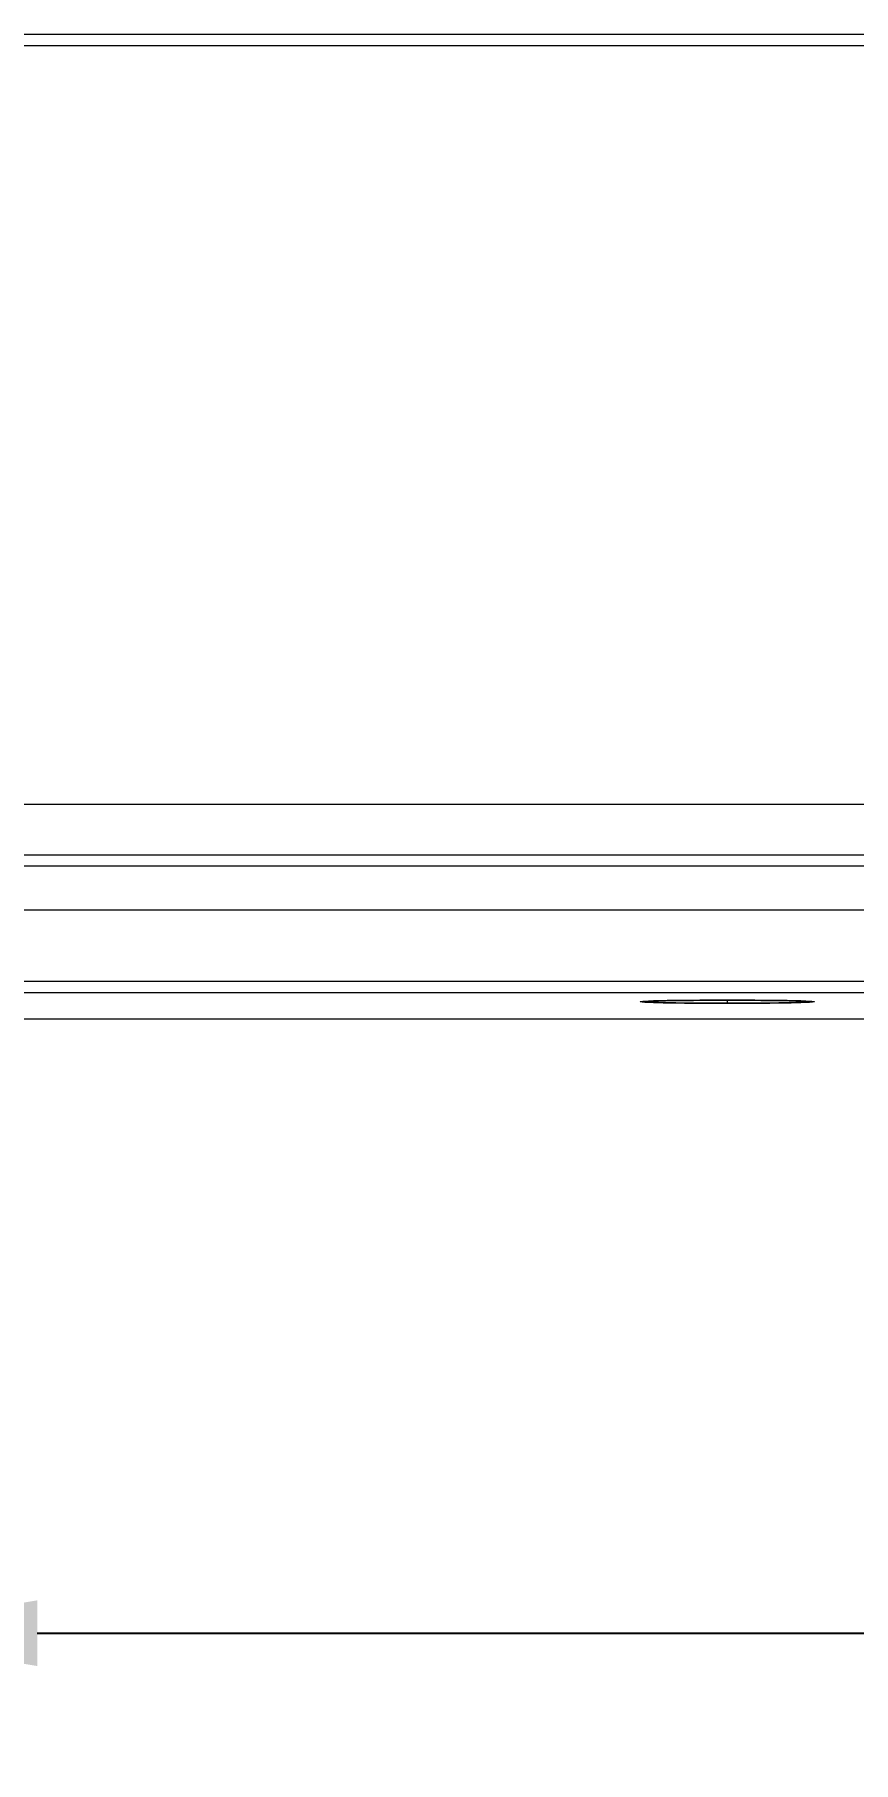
# Model space of a CAD drawing. Header units: millimetres. Extents: x 2433 to 4809, y -10272 to -6912.
# Drawn here: x 3019.5 to 3094.3, y -9642 to -9484.2 of the extents above; entities that cross this region are included whole.
import ezdxf

# ---------------------------------------------------------------- set-up
doc = ezdxf.new("R2010")
doc.units = ezdxf.units.MM
doc.layers.add('DIM', color=3, linetype='Continuous', lineweight=13)
doc.styles.add('ARIAL', font='arial.ttf')
doc.dimstyles.get("Standard").update_dxf_attribs({"dimtxt": 15, "dimasz": 15, "dimexe": 0.18, "dimexo": 0.0625, "dimgap": 4, "dimtad": 0, "dimtih": 1, "dimtoh": 1, "dimdec": 1, "dimdsep": 46, "dimtxsty": 'ARIAL', "dimcen": 0, "dimclrd": 3, "dimclre": 3, "dimclrt": 3, "dimadec": 0, "dimazin": 0, "dimtfac": 1, "dimtdec": 1, "dimtofl": 0, "dimtmove": 0, "dimatfit": 3, "dimfxl": 1, "dimtolj": 1, "dimtzin": 0, "dimarcsym": 0})

# ---------------------------------------------------------------- blocks, each defined once
blk = doc.blocks.new('*D45')
at = {"layer": 'Defpoints', "color": 0, "transparency": 16777216}
for p in [(3001.79, -9537.36), (3367.79, -9537.36), (3367.79, -9630.24)]:
    blk.add_point(p, dxfattribs=at)
at = {"layer": 'DIM', "color": 3, "lineweight": -2, "transparency": 16777216}
for p, q in [((3001.79, -9537.43), (3001.79, -9630.42)), ((3367.79, -9537.43), (3367.79, -9630.42)), ((3019.79, -9630.24), (3159.92, -9630.24)), ((3349.79, -9630.24), (3209.66, -9630.24))]:
    blk.add_line(p, q, dxfattribs=at)
at = {"layer": 'DIM', "color": 3, "transparency": 16777216}
for points in [[(3019.79, -9627.24), (3019.79, -9633.24), (3001.79, -9630.24)], [(3349.79, -9627.24), (3349.79, -9633.24), (3367.79, -9630.24)]]:
    blk.add_solid(points, dxfattribs=at)
at = {"layer": 'DIM', "color": 3, "transparency": 16777216, "insert": (3184.79, -9630.24), "char_height": 18, "attachment_point": 5, "style": 'ARIAL'}
blk.add_mtext('\\A1;366', dxfattribs=at)

msp = doc.modelspace()

# ---------------------------------------------------------------- linework, layer by layer
at = {"linetype": 'Continuous', "lineweight": 13}
for p, q in [((3258.63, -9484.22), (2939.99, -9484.22)), ((2939.99, -9485.22), (3258.63, -9485.22)), ((3244.14, -9554.55), (2964.43, -9554.55)), ((2964.43, -9559.15), (3244.74, -9559.15)), ((3245.76, -9560.17), (2962.39, -9560.17)), ((2962.39, -9564.17), (3245.76, -9564.17)), ((3409.84, -9570.72), (2960.23, -9570.72)), ((2960.23, -9571.72), (3409.84, -9571.72)), ((3082.82, -9572.43), (3082.82, -9572.7)), ((2964.44, -9574.13), (3043.1, -9574.13)), ((3043.1, -9574.13), (3118.1, -9574.13))]:
    msp.add_line(p, q, dxfattribs=at)
for start_param, end_param in [(1.570796, 4.712389), (4.712389, 7.853982)]:
    msp.add_ellipse((3082.82, -9572.56), major_axis=(7.78, 0), ratio=0.017455, start_param=start_param, end_param=end_param, dxfattribs=at)
for points in [[(3082.82, -9572.7), (3081.95, -9572.7), (3080.3, -9572.7), (3078.03, -9572.68), (3076.26, -9572.64), (3075.12, -9572.6), (3074.73, -9572.56), (3075.12, -9572.52), (3076.26, -9572.48), (3078.03, -9572.45), (3080.3, -9572.43), (3081.95, -9572.42), (3082.82, -9572.42)], [(3082.82, -9572.42), (3083.7, -9572.42), (3085.34, -9572.43), (3087.62, -9572.45), (3089.39, -9572.48), (3090.52, -9572.52), (3090.91, -9572.56), (3090.52, -9572.6), (3089.39, -9572.64), (3087.62, -9572.68), (3085.34, -9572.7), (3083.7, -9572.7), (3082.82, -9572.7)]]:
    msp.add_open_spline(points, degree=3, dxfattribs=at)

# ---------------------------------------------------------------- dimensions: what is measured, and where the dimension line sits
at = {"layer": 'DIM', "color": 3}
dim = msp.add_linear_dim(base=(3367.79, -9630.24), p1=(3001.79, -9537.36), p2=(3367.79, -9537.36), dimstyle='Standard', override={"dimtxt": 18, "dimasz": 18, "dimgap": 5}, dxfattribs=at)
dim.commit()
dim.dimension.update_dxf_attribs({"geometry": '*D45', "text_midpoint": (3184.79, -9630.24)})

doc.saveas('drawing.dxf')
